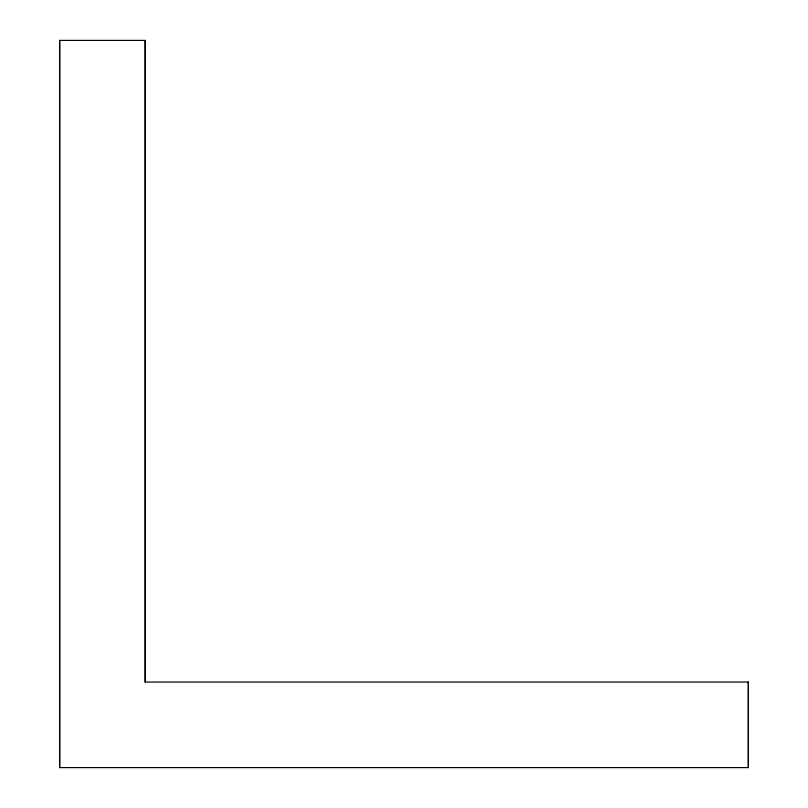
<?xml version="1.0" encoding="UTF-8"?>
<svg xmlns="http://www.w3.org/2000/svg" width="808" height="808" viewBox="0 0 808 808"><rect width="100%" height="100%" fill="white"/><g stroke="black" fill="none" stroke-linecap="round" stroke-linejoin="round"><path stroke-width="1.21" d="M59.651 767.6L59.651 40.4L145.198 40.4L145.198 682.043L748.349 682.043L748.349 767.6L59.651 767.6L59.651 40.4M145.198 682.043L145.198 40.4M748.349 682.043L748.349 767.6"/></g></svg>
